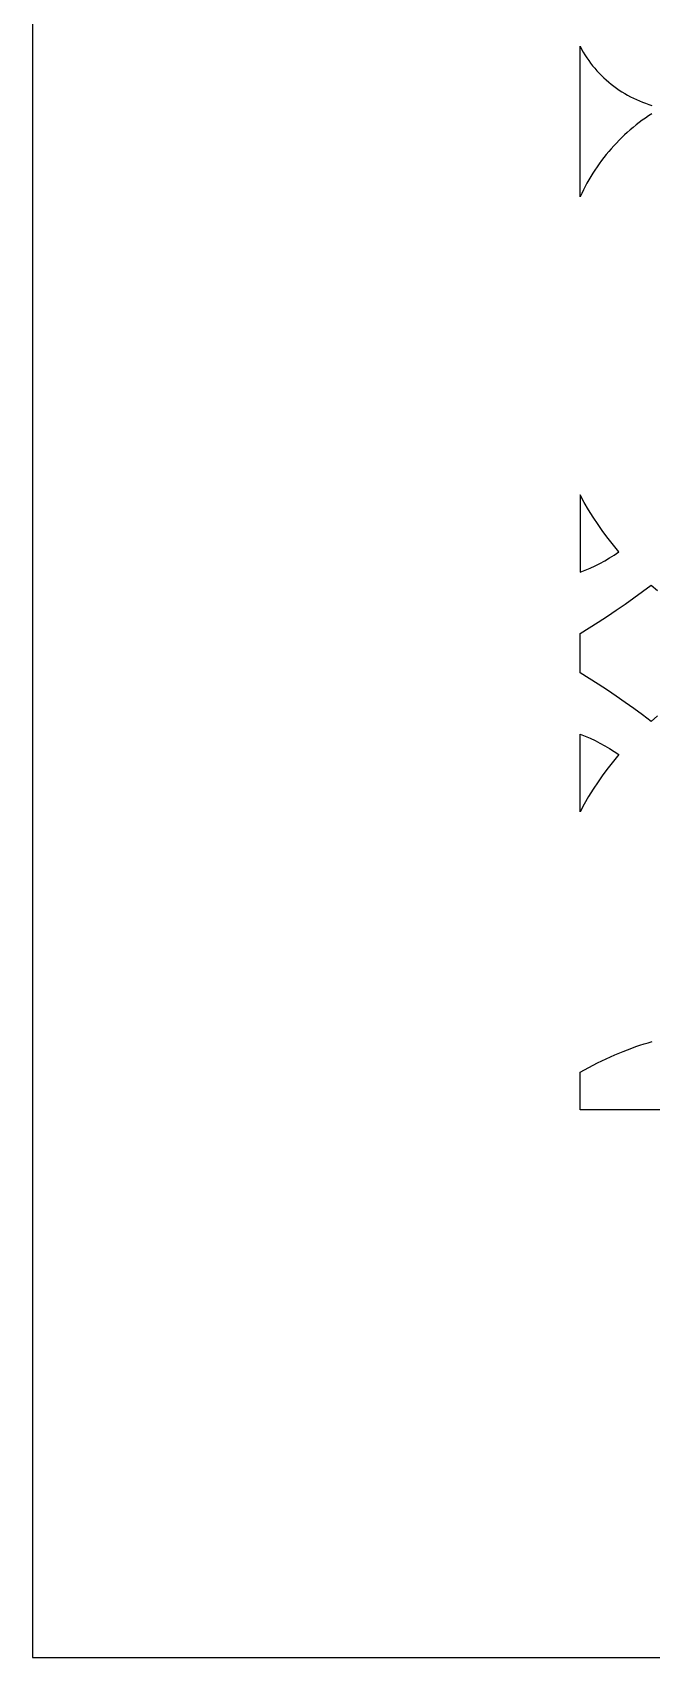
# Model space of a CAD drawing. Extents: x -660 to 660, y -460 to 460.
# Drawn here: x -660 to -592.2, y -460 to -282 of the extents above; entities that cross this region are included whole.
import ezdxf

# ---------------------------------------------------------------- set-up
doc = ezdxf.new("R2010")
doc.units = 0
doc.layers.add('LAYER_1', color=18, linetype='CONTINUOUS')

msp = doc.modelspace()

# ---------------------------------------------------------------- linework, layer by layer
at = {"layer": 'LAYER_1'}
for points in [[(-660, -460), (660, -460), (660, 460), (-660, 460)], [(-600, -341.13), (-599.45, -340.91), (-598.9, -340.68), (-598.35, -340.43), (-597.82, -340.16), (-597.29, -339.87), (-596.77, -339.56), (-596.25, -339.24), (-595.75, -338.9), (-596.35, -338.18), (-596.93, -337.43), (-597.49, -336.67), (-598.03, -335.9), (-598.56, -335.11), (-599.06, -334.3), (-599.54, -333.48), (-600, -332.64)], [(-600, -358.87), (-599.45, -359.09), (-598.9, -359.32), (-598.35, -359.57), (-597.82, -359.84), (-597.29, -360.13), (-596.77, -360.44), (-596.25, -360.76), (-595.75, -361.1), (-596.35, -361.82), (-596.93, -362.57), (-597.49, -363.33), (-598.03, -364.1), (-598.56, -364.89), (-599.06, -365.7), (-599.54, -366.52), (-600, -367.36)]]:
    msp.add_lwpolyline(points, close=True, dxfattribs=at)
for points in [[(-592.14, -290.91), (-592.49, -291.14), (-592.84, -291.38), (-593.18, -291.62), (-593.52, -291.88), (-593.85, -292.14), (-594.18, -292.4), (-594.5, -292.67), (-594.82, -292.95), (-595.13, -293.23), (-595.43, -293.52), (-595.73, -293.82), (-596.02, -294.12), (-596.31, -294.43), (-596.59, -294.74), (-596.86, -295.06), (-597.13, -295.38), (-597.39, -295.71), (-597.64, -296.04), (-597.89, -296.38), (-598.13, -296.72), (-598.37, -297.07), (-598.6, -297.42), (-598.82, -297.78), (-599.03, -298.14), (-599.24, -298.51), (-599.44, -298.88), (-599.63, -299.26), (-599.82, -299.64), (-600, -300.02), (-600, -283.52), (-599.83, -283.84), (-599.65, -284.16), (-599.46, -284.47), (-599.26, -284.77), (-599.05, -285.07), (-598.84, -285.36), (-598.62, -285.65), (-598.39, -285.93), (-598.15, -286.2), (-597.91, -286.46), (-597.66, -286.72), (-597.4, -286.97), (-597.13, -287.21), (-596.86, -287.45), (-596.58, -287.68), (-596.3, -287.9), (-596.01, -288.11), (-595.72, -288.31), (-595.41, -288.51), (-595.11, -288.7), (-594.8, -288.88), (-594.48, -289.05), (-594.16, -289.21), (-593.83, -289.36), (-593.5, -289.5), (-593.16, -289.64), (-592.82, -289.76), (-592.47, -289.88), (-592.12, -289.99)], [(-591.51, -356.87), (-592.2, -357.46), (-593.15, -356.76), (-594.1, -356.06), (-595.06, -355.38), (-596.03, -354.71), (-597.01, -354.05), (-598, -353.4), (-598.99, -352.77), (-600, -352.15), (-600, -347.85), (-598.99, -347.23), (-598, -346.6), (-597.01, -345.95), (-596.03, -345.29), (-595.06, -344.62), (-594.1, -343.94), (-593.15, -343.24), (-592.2, -342.54), (-591.51, -343.13)], [(-573.74, -400), (-600, -400), (-600, -395.88), (-599.03, -395.36), (-598.08, -394.88), (-597.13, -394.42), (-596.19, -394), (-595.26, -393.61), (-594.34, -393.26), (-593.89, -393.09), (-593.44, -392.94), (-592.99, -392.79), (-592.54, -392.66), (-592.09, -392.53)]]:
    msp.add_lwpolyline(points, dxfattribs=at)

doc.saveas('drawing.dxf')
